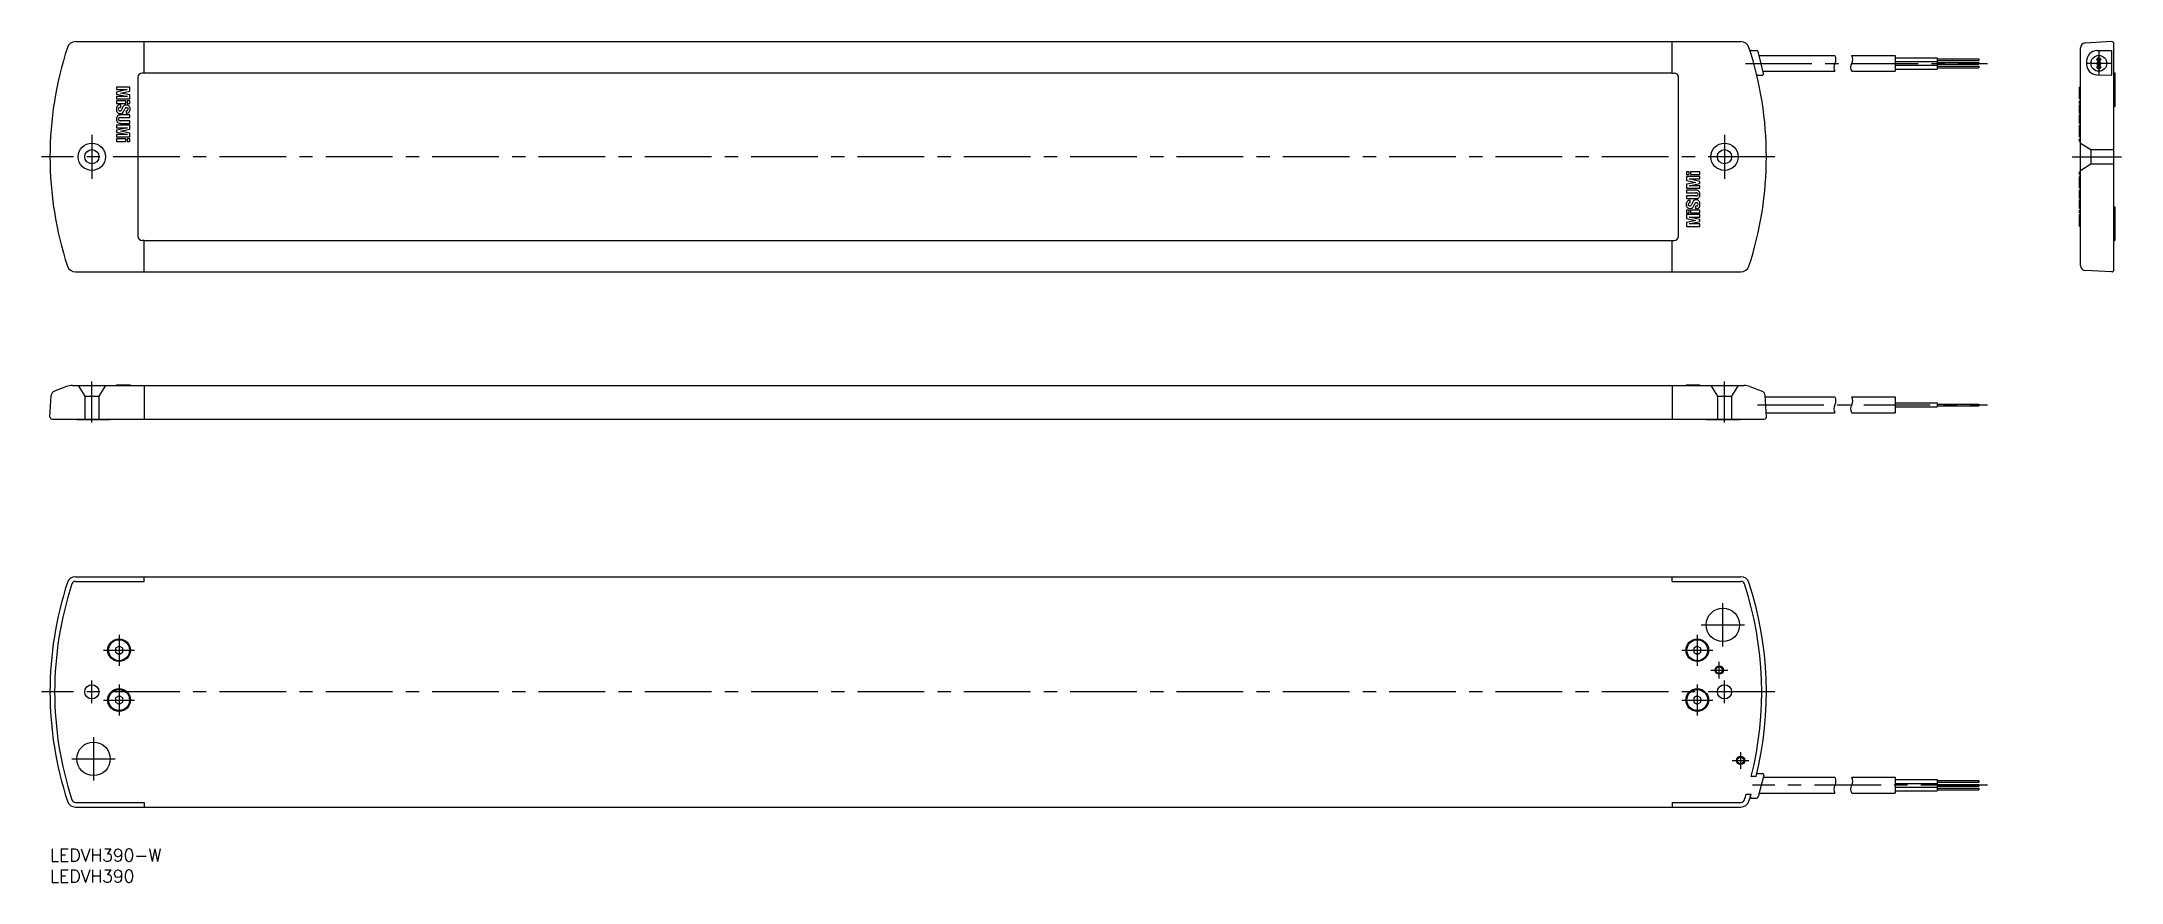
# Model space of a CAD drawing. Extents: x -2 to 495, y -8 to 193.
import ezdxf

# ---------------------------------------------------------------- set-up
doc = ezdxf.new("R2010")
doc.units = 0
doc.header["$LTSCALE"] = 0.5
doc.linetypes.add('CENTER', pattern=[50.8, 31.75, -6.35, 6.35, -6.35])
doc.linetypes.add('DASHED', pattern=[19.05, 12.7, -6.35])
for name, color, linetype in [('MSM_CENTER', 1, 'CENTER'), ('MSM_CONTINUOUS', 7, 'CONTINUOUS'), ('MSM_DASHED', 4, 'DASHED'), ('MSM_NARROW', 5, 'CONTINUOUS'), ('MSM_PART_NUMBER', 7, 'CONTINUOUS')]:
    doc.layers.add(name, color=color, linetype=linetype)
doc.styles.get("Standard").update_dxf_attribs({"font": 'txt.shx', "height": 3, "bigfont": 'bigfont.shx'})

# ---------------------------------------------------------------- blocks, each defined once
blk = doc.blocks.new('*U31')
at = {"layer": 'MSM_PART_NUMBER'}
blk.add_text('LEDVH390-W', height=3, dxfattribs=at).set_placement((0, -3))
blk = doc.blocks.new('*U32')
at = {"layer": 'MSM_PART_NUMBER'}
blk.add_text('LEDVH390', height=3, dxfattribs=at).set_placement((0, -8))

msp = doc.modelspace()

# ---------------------------------------------------------------- linework, layer by layer
at = {"layer": 'MSM_CENTER'}
for p, q in [((489.4, 190.5), (489.4, 184.7)), ((404.98, 187.6), (462.78, 187.6)), ((492.3, 187.6), (486.5, 187.6)), ((10, 170.55), (10, 160.05)), ((400, 170.55), (400, 160.05)), ((412, 165.3), (-2, 165.3)), ((483, 165.3), (494.8, 165.3)), ((10, 101.85), (10, 111.65)), ((400, 101.85), (400, 111.65)), ((407.85, 106.05), (462.78, 106.05)), ((399.6, 48.35), (399.6, 58.65)), ((16.5, 51.15), (16.5, 43.75)), ((393.5, 51.15), (393.5, 43.75)), ((394.45, 53.5), (404.75, 53.5)), ((12.8, 47.45), (20.2, 47.45)), ((389.8, 47.45), (397.2, 47.45)), ((10, 34.8), (10, 40.2)), ((396.75, 42.7), (400.75, 42.7)), ((398.75, 40.7), (398.75, 44.7)), ((400, 34.8), (400, 40.2)), ((412, 37.5), (-2, 37.5)), ((12.8, 35.55), (20.2, 35.55)), ((16.5, 39.25), (16.5, 31.85)), ((389.8, 35.55), (397.2, 35.55)), ((393.5, 39.25), (393.5, 31.85)), ((10.4, 26.65), (10.4, 16.35)), ((5.25, 21.5), (15.55, 21.5)), ((401.82, 21.12), (405.82, 21.12)), ((403.82, 23.12), (403.82, 19.12)), ((462.78, 15.2), (406.71, 15.2))]:
    msp.add_line(p, q, dxfattribs=at)
at = {"layer": 'MSM_CONTINUOUS'}
for p, q in [((6.07, 192.8), (403.93, 192.8)), ((22.5, 185.28), (22.5, 192.8)), ((387.5, 185.28), (387.5, 192.8)), ((406.46, 190.7), (407.65, 190.7)), ((409.34, 185.2), (408.02, 190.4)), ((408.25, 189.5), (426.37, 189.5)), ((430.37, 189.5), (440.78, 189.5)), ((440.78, 189.5), (440.78, 185.7)), ((440.78, 188.95), (450.78, 188.95)), ((450.78, 188.95), (450.78, 186.25)), ((485, 139.33), (485, 191.27)), ((492.5, 192.8), (486.14, 192.46)), ((488.96, 190.64), (492.51, 190.7)), ((492.51, 184.8), (492.51, 190.7)), ((493, 138.3), (493, 192.3)), ((21.02, 184.28), (21.02, 146.32)), ((22.5, 185.28), (22.02, 185.28)), ((22.5, 185.3), (387.5, 185.3)), ((387.5, 185.28), (387.98, 185.28)), ((388.98, 146.32), (388.98, 184.28)), ((407.93, 184.8), (409.03, 184.8)), ((409.21, 185.7), (426.37, 185.7)), ((430.37, 185.7), (440.78, 185.7)), ((440.78, 188.05), (450.78, 188.05)), ((440.78, 187.15), (450.78, 187.15)), ((440.78, 186.25), (450.78, 186.25)), ((450.78, 188.7), (460.78, 188.7)), ((450.78, 188.3), (460.78, 188.3)), ((450.78, 187.8), (460.78, 187.8)), ((450.78, 187.4), (460.78, 187.4)), ((450.78, 186.9), (460.78, 186.9)), ((450.78, 186.5), (460.78, 186.5)), ((460.78, 188.7), (460.78, 188.3)), ((460.78, 187.8), (460.78, 187.4)), ((460.78, 186.9), (460.78, 186.5)), ((486.5, 188.14), (486.5, 187.36)), ((488.96, 184.86), (492.51, 184.8)), ((493, 185.3), (493.2, 185.3)), ((493.2, 185.3), (493.2, 177.3)), ((15.92, 181.92), (15.92, 181.33)), ((19.08, 181.92), (15.92, 181.92)), ((15.92, 181.33), (18.44, 181.33)), ((18.44, 181.33), (15.92, 180.76)), ((15.92, 180.76), (15.92, 180.27)), ((15.92, 180.27), (18.48, 179.7)), ((15.92, 179.7), (15.92, 179.11)), ((18.48, 179.7), (15.92, 179.7)), ((15.92, 179.11), (19.08, 179.11)), ((16.85, 180.52), (19.08, 180.97)), ((19.08, 180.05), (16.85, 180.52)), ((19.08, 180.97), (19.08, 181.92)), ((19.08, 179.11), (19.08, 180.05)), ((484.79, 179.11), (484.79, 181.92)), ((485, 181.92), (484.79, 181.92)), ((485, 180.97), (484.79, 180.97)), ((485, 180.52), (484.79, 180.52)), ((485, 180.05), (484.79, 180.05)), ((485, 179.11), (484.79, 179.11)), ((15.92, 178.66), (15.92, 178.03)), ((18.12, 178.66), (15.92, 178.66)), ((15.92, 178.03), (18.12, 178.03)), ((16.91, 177.7), (16.78, 177.7)), ((16.81, 177.06), (16.91, 177.06)), ((16.87, 174.65), (19.08, 174.65)), ((19.08, 173.91), (16.87, 173.91)), ((19.08, 175.29), (16.88, 175.29)), ((16.91, 177.06), (16.91, 177.7)), ((17.66, 176.2), (17.88, 176.69)), ((18.12, 178.03), (18.12, 178.66)), ((18.2, 176.31), (18.2, 175.7)), ((18.2, 175.7), (18.29, 175.7)), ((18.41, 178.66), (18.41, 178.03)), ((19.08, 178.66), (18.41, 178.66)), ((18.41, 178.03), (19.08, 178.03)), ((19.08, 178.03), (19.08, 178.66)), ((19.08, 174.65), (19.08, 175.29)), ((19.08, 173.27), (19.08, 173.91)), ((484.79, 178.03), (484.79, 178.66)), ((484.79, 178.66), (485, 178.66)), ((484.79, 178.03), (485, 178.03)), ((484.79, 175.6), (484.79, 177.7)), ((485, 177.7), (484.79, 177.7)), ((485, 177.65), (484.79, 177.65)), ((485, 175.7), (484.79, 175.7)), ((484.79, 175.6), (485, 175.6)), ((484.79, 173.27), (484.79, 175.29)), ((485, 175.29), (484.79, 175.29)), ((485, 174.65), (484.79, 174.65)), ((485, 173.91), (484.79, 173.91)), ((493, 177.3), (493.2, 177.3)), ((15.92, 172.82), (15.92, 172.24)), ((19.08, 172.82), (15.92, 172.82)), ((15.92, 172.24), (18.48, 172.24)), ((18.48, 172.24), (15.92, 171.67)), ((15.92, 171.67), (15.92, 171.17)), ((15.92, 171.17), (18.48, 170.6)), ((15.92, 170.6), (15.92, 170.02)), ((18.48, 170.6), (15.92, 170.6)), ((15.92, 170.02), (19.08, 170.02)), ((15.92, 169.57), (15.92, 168.93)), ((18.12, 169.57), (15.92, 169.57)), ((15.92, 168.93), (18.12, 168.93)), ((16.85, 171.42), (19.08, 171.88)), ((19.08, 170.96), (16.85, 171.42)), ((16.88, 173.27), (19.08, 173.27)), ((18.12, 168.93), (18.12, 169.57)), ((18.41, 169.57), (18.41, 168.93)), ((19.08, 169.57), (18.41, 169.57)), ((18.41, 168.93), (19.08, 168.93)), ((19.08, 171.88), (19.08, 172.82)), ((19.08, 170.02), (19.08, 170.96)), ((19.08, 168.93), (19.08, 169.57)), ((485, 173.27), (484.79, 173.27)), ((484.79, 170.02), (484.79, 172.82)), ((485, 172.82), (484.79, 172.82)), ((485, 171.88), (484.79, 171.88)), ((485, 171.42), (484.79, 171.42)), ((485, 170.96), (484.79, 170.96)), ((485, 170.02), (484.79, 170.02)), ((484.79, 168.93), (484.79, 169.57)), ((484.79, 169.57), (485, 169.57)), ((484.79, 168.93), (485, 168.93)), ((391.59, 161.66), (390.92, 161.66)), ((390.92, 161.66), (390.92, 161.02)), ((390.92, 161.02), (391.59, 161.02)), ((394.08, 160.58), (390.92, 160.58)), ((390.92, 160.58), (390.92, 159.63)), ((390.92, 159.63), (393.15, 159.18)), ((393.15, 159.18), (390.92, 158.72)), ((391.52, 159.99), (394.08, 159.99)), ((394.08, 159.42), (391.52, 159.99)), ((391.59, 161.02), (391.59, 161.66)), ((394.08, 161.66), (391.88, 161.66)), ((391.88, 161.66), (391.88, 161.02)), ((391.88, 161.02), (394.08, 161.02)), ((394.08, 161.02), (394.08, 161.66)), ((394.08, 159.99), (394.08, 160.58)), ((394.08, 158.93), (394.08, 159.42)), ((484.79, 161.02), (484.79, 161.66)), ((484.79, 161.66), (485, 161.66)), ((484.79, 161.02), (485, 161.02)), ((484.79, 157.77), (484.79, 160.58)), ((485, 160.58), (484.79, 160.58)), ((485, 159.99), (484.79, 159.99)), ((485, 159.42), (484.79, 159.42)), ((390.92, 158.72), (390.92, 157.77)), ((390.92, 157.77), (394.08, 157.77)), ((393.12, 157.32), (390.92, 157.32)), ((390.92, 157.32), (390.92, 156.69)), ((390.92, 156.69), (393.13, 156.69)), ((393.13, 155.94), (390.92, 155.94)), ((390.92, 155.94), (390.92, 155.31)), ((390.92, 155.31), (393.12, 155.31)), ((391.52, 158.36), (394.08, 158.93)), ((394.08, 158.36), (391.52, 158.36)), ((391.8, 154.9), (391.71, 154.9)), ((391.8, 154.28), (391.8, 154.9)), ((392.34, 154.4), (392.12, 153.9)), ((394.08, 157.77), (394.08, 158.36)), ((485, 158.93), (484.79, 158.93)), ((485, 158.36), (484.79, 158.36)), ((485, 157.77), (484.79, 157.77)), ((485, 157.32), (484.79, 157.32)), ((484.79, 155.31), (484.79, 157.32)), ((485, 155.31), (484.79, 155.31)), ((485, 155), (484.79, 155)), ((484.79, 152.9), (484.79, 155)), ((391.59, 152.57), (390.92, 152.57)), ((390.92, 152.57), (390.92, 151.93)), ((390.92, 151.93), (391.59, 151.93)), ((394.08, 151.48), (390.92, 151.48)), ((390.92, 151.48), (390.92, 150.54)), ((390.92, 150.54), (393.15, 150.08)), ((393.15, 150.08), (390.92, 149.62)), ((390.92, 149.62), (390.92, 148.68)), ((391.52, 150.9), (394.08, 150.9)), ((394.08, 150.33), (391.52, 150.9)), ((391.56, 149.26), (394.08, 149.83)), ((394.08, 149.26), (391.56, 149.26)), ((391.59, 151.93), (391.59, 152.57)), ((394.08, 152.57), (391.88, 152.57)), ((391.88, 152.57), (391.88, 151.93)), ((391.88, 151.93), (394.08, 151.93)), ((393.19, 153.53), (393.09, 153.53)), ((393.09, 153.53), (393.09, 152.9)), ((393.09, 152.9), (393.22, 152.9)), ((394.08, 151.93), (394.08, 152.57)), ((394.08, 150.9), (394.08, 151.48)), ((394.08, 149.83), (394.08, 150.33)), ((394.08, 148.68), (394.08, 149.26)), ((485, 152.9), (484.79, 152.9)), ((484.79, 152.57), (485, 152.57)), ((484.79, 151.93), (484.79, 152.57)), ((484.79, 151.93), (485, 151.93)), ((485, 151.48), (484.79, 151.48)), ((484.79, 148.68), (484.79, 151.48)), ((485, 150.9), (484.79, 150.9)), ((485, 150.33), (484.79, 150.33)), ((485, 149.83), (484.79, 149.83)), ((485, 149.26), (484.79, 149.26)), ((493, 153.3), (493.2, 153.3)), ((493.2, 153.3), (493.2, 145.3)), ((22.5, 145.32), (22.02, 145.32)), ((22.5, 137.8), (22.5, 145.32)), ((22.5, 145.3), (387.5, 145.3)), ((387.5, 145.32), (387.98, 145.32)), ((387.5, 137.8), (387.5, 145.32)), ((390.92, 148.68), (394.08, 148.68)), ((485, 148.68), (484.79, 148.68)), ((493, 145.3), (493.2, 145.3)), ((6.07, 137.8), (403.93, 137.8)), ((492.5, 137.8), (486.14, 138.13)), ((3.96, 110.4), (1.05, 109.32)), ((5.35, 110.65), (404.65, 110.65)), ((15.87, 110.85), (15.87, 110.65)), ((15.87, 110.85), (19.08, 110.85)), ((15.92, 110.85), (15.92, 110.65)), ((18.12, 110.85), (18.12, 110.65)), ((18.41, 110.85), (18.41, 110.65)), ((19.08, 110.85), (19.08, 110.65)), ((19.08, 110.85), (19.14, 110.85)), ((19.14, 110.85), (19.14, 110.65)), ((22.5, 110.65), (22.5, 102.65)), ((387.5, 110.65), (387.5, 102.65)), ((390.86, 110.85), (394.08, 110.85)), ((390.86, 110.85), (390.86, 110.65)), ((390.92, 110.65), (390.92, 110.85)), ((394.08, 110.85), (394.13, 110.85)), ((394.08, 110.65), (394.08, 110.85)), ((394.13, 110.65), (394.13, 110.85)), ((406.04, 110.4), (408.95, 109.32)), ((0, 103.15), (0.27, 108.26)), ((410, 103.15), (409.73, 108.26)), ((409.75, 107.95), (426.37, 107.95)), ((430.37, 107.95), (440.78, 107.95)), ((440.78, 107.95), (440.78, 104.15)), ((440.78, 106.5), (450.78, 106.5)), ((440.78, 105.6), (450.78, 105.6)), ((450.78, 106.5), (450.78, 105.6)), ((450.78, 106.25), (460.78, 106.25)), ((450.78, 105.85), (460.78, 105.85)), ((460.78, 106.25), (460.78, 105.85)), ((0.5, 102.65), (409.5, 102.65)), ((6.4, 102.65), (6.4, 102.45)), ((14.4, 102.45), (6.4, 102.45)), ((14.4, 102.65), (14.4, 102.45)), ((395.6, 102.65), (395.6, 102.45)), ((403.6, 102.45), (395.6, 102.45)), ((403.6, 102.65), (403.6, 102.45)), ((409.95, 104.15), (426.37, 104.15)), ((430.37, 104.15), (440.78, 104.15)), ((6.07, 65), (403.93, 65)), ((22.5, 63.88), (22.5, 65)), ((387.5, 63.88), (387.5, 65)), ((6.07, 63.88), (22.5, 63.88)), ((387.5, 63.88), (403.93, 63.88)), ((16.5, 48.45), (15.63, 47.95)), ((15.63, 47.95), (15.63, 46.95)), ((15.63, 46.95), (16.5, 46.45)), ((17.37, 47.95), (16.5, 48.45)), ((16.5, 46.45), (17.37, 46.95)), ((17.37, 46.95), (17.37, 47.95)), ((393.5, 48.45), (392.63, 47.95)), ((392.63, 47.95), (392.63, 46.95)), ((392.63, 46.95), (393.5, 46.45)), ((394.37, 47.95), (393.5, 48.45)), ((393.5, 46.45), (394.37, 46.95)), ((394.37, 46.95), (394.37, 47.95)), ((16.5, 36.55), (15.63, 36.05)), ((15.63, 36.05), (15.63, 35.05)), ((15.63, 35.05), (16.5, 34.55)), ((17.37, 36.05), (16.5, 36.55)), ((16.5, 34.55), (17.37, 35.05)), ((17.37, 35.05), (17.37, 36.05)), ((393.5, 36.55), (392.63, 36.05)), ((392.63, 36.05), (392.63, 35.05)), ((392.63, 35.05), (393.5, 34.55)), ((394.37, 36.05), (393.5, 36.55)), ((393.5, 34.55), (394.37, 35.05)), ((394.37, 35.05), (394.37, 36.05)), ((407.53, 17.3), (406.38, 17.3)), ((407.94, 18), (409.04, 18)), ((409.35, 17.6), (408.03, 12.4)), ((409.22, 17.1), (426.37, 17.1)), ((430.37, 17.1), (440.78, 17.1)), ((440.78, 17.1), (440.78, 13.3)), ((440.78, 16.55), (450.78, 16.55)), ((440.78, 15.65), (450.78, 15.65)), ((450.78, 16.55), (450.78, 13.85)), ((450.78, 16.3), (460.78, 16.3)), ((450.78, 15.9), (460.78, 15.9)), ((450.78, 15.4), (460.78, 15.4)), ((450.78, 15), (460.78, 15)), ((460.78, 16.3), (460.78, 15.9)), ((460.78, 15.4), (460.78, 15)), ((6.07, 11.12), (22.5, 11.12)), ((6.07, 10), (403.93, 10)), ((22.5, 11.12), (22.5, 10)), ((387.5, 11.12), (403.93, 11.12)), ((387.5, 11.12), (387.5, 10)), ((405.2, 13.1), (406.37, 13.1)), ((406.47, 12.1), (407.66, 12.1)), ((408.26, 13.3), (426.37, 13.3)), ((430.37, 13.3), (440.78, 13.3)), ((440.78, 14.75), (450.78, 14.75)), ((440.78, 13.85), (450.78, 13.85)), ((450.78, 14.5), (460.78, 14.5)), ((450.78, 14.1), (460.78, 14.1)), ((460.78, 14.5), (460.78, 14.1))]:
    msp.add_line(p, q, dxfattribs=at)
for centre, radius in [((489.4, 187.6), 1.9), ((489.4, 188.5), 0.45), ((489.4, 187.6), 0.45), ((489.4, 186.7), 0.45), ((489.4, 188.5), 0.2), ((489.4, 187.6), 0.2), ((489.4, 186.7), 0.2), ((10, 165.3), 3.25), ((10, 165.3), 1.7), ((400, 165.3), 3.25), ((400, 165.3), 1.7), ((399.6, 53.5), 4), ((16.5, 47.45), 2.7), ((16.5, 47.45), 2.5), ((393.5, 47.45), 2.7), ((393.5, 47.45), 2.5), ((398.75, 42.7), 0.783), ((10, 37.5), 1.7), ((16.5, 35.55), 2.7), ((16.5, 35.55), 2.5), ((393.5, 35.55), 2.7), ((393.5, 35.55), 2.5), ((400, 37.5), 1.7), ((10.4, 21.5), 4), ((403.82, 21.12), 0.783)]:
    msp.add_circle(centre, radius, dxfattribs=at)
for centre, radius, start, end in [((83.89, 165.3), 83.89, 161.8575, 198.1425), ((6.07, 190.8), 2, 90, 161.8575), ((403.93, 190.8), 2, 18.1425, 90), ((326.11, 165.3), 83.89, 341.8575, 18.1425), ((406.46, 190.4), 0.3, 90, 183.7097), ((407.63, 190.3), 0.402, 14.3851, 86.6682), ((486.2, 191.27), 1.2, 93, 180), ((489, 188.14), 2.5, 91, 180.0055), ((492.5, 192.3), 0.5, 360, 90), ((22.02, 184.28), 1, 90, 180), ((387.98, 184.28), 1, 0, 90), ((407.93, 185.1), 0.3, 207.3649, 270), ((409.03, 185.12), 0.32, 270, 14.2833), ((489, 187.36), 2.5, 180, 269), ((17.63, 176.7), 1.76, 164.7845, 188.0568), ((17.6, 174.29), 1.73, 164.267, 196.1003), ((17.14, 176.58), 1.26, 186.1584, 205.3542), ((16.59, 176.99), 0.677, 118.6081, 165.6479), ((16.58, 174.56), 0.672, 129.969, 162.9178), ((16.67, 176.35), 0.737, 204.7268, 233.9566), ((16.69, 174.4), 0.869, 103.4652, 129.0776), ((16.71, 176.41), 0.807, 234.3702, 262.0745), ((16.73, 176.7), 0.999, 87.2313, 117.9474), ((16.82, 176.66), 0.494, 157.8464, 196.121), ((16.83, 174.28), 0.508, 168.3402, 191.6598), ((16.68, 176.61), 0.346, 194.1297, 246.569), ((16.62, 174.32), 0.291, 142.6709, 167.8147), ((16.62, 174.24), 0.286, 192.2376, 217.6633), ((16.64, 176.74), 0.301, 113.3356, 158.9947), ((16.65, 174.29), 0.33, 120.4908, 142.2896), ((16.64, 174.26), 0.319, 217.9861, 240.3295), ((16.71, 174.19), 0.451, 101.9551, 119.6605), ((16.71, 174.39), 0.468, 240.8394, 257.8716), ((16.85, 173.71), 1.58, 88.9748, 102.9765), ((16.77, 176.4), 0.664, 86.2243, 111.6876), ((16.7, 176.7), 0.436, 248.7542, 272.0143), ((16.82, 177.01), 1.41, 260.8081, 281.1667), ((16.81, 173.74), 0.914, 94.2403, 102.5167), ((16.81, 174.81), 0.902, 257.3417, 265.7277), ((16.73, 176.73), 0.469, 268.1126, 301.0297), ((16.87, 173.04), 1.62, 89.7265, 94.3848), ((16.87, 175.51), 1.61, 265.6001, 270.286), ((16.71, 176.7), 0.46, 305.4622, 328.4166), ((16.94, 176.27), 0.668, 283.1894, 303.7779), ((15.67, 177.28), 1.65, 330.1077, 340.9326), ((24.23, 174.33), 7.41, 158.6447, 160.9545), ((16.66, 176.56), 1.07, 307.5872, 339.9202), ((18.9, 176.38), 1.7, 151.3103, 157.6415), ((18.28, 176.74), 0.981, 133.1412, 152.2301), ((18.05, 176.99), 0.637, 106.5697, 134.0071), ((18.19, 176.55), 1.1, 89.0279, 107.0965), ((18.4, 176.52), 0.555, 128.4207, 162.1965), ((18.29, 176.56), 0.458, 88.0726, 120.2325), ((18.31, 176.66), 0.367, 253.8407, 358.7119), ((18.24, 176.48), 1.17, 70.7666, 91.163), ((18.34, 176.49), 0.788, 266.2491, 319.6643), ((18.33, 176.62), 0.394, 54.3784, 93.6178), ((18.32, 176.68), 0.355, 355.3787, 47.2909), ((18.36, 176.88), 0.754, 42.6018, 69.4206), ((18.27, 176.83), 0.857, 17.1921, 41.06), ((17.9, 176.65), 1.24, 327.2168, 0.9243), ((17.78, 176.69), 1.36, 359.057, 16.8429), ((16.62, 174.04), 0.719, 198.2996, 229.1277), ((16.72, 174.17), 0.883, 229.9984, 255.1811), ((16.85, 174.73), 1.46, 255.7117, 270.8985), ((392.1, 153.95), 1.24, 147.2168, 180.9243), ((391.66, 154.11), 0.788, 86.2491, 139.6643), ((391.69, 153.93), 0.367, 73.8407, 178.7119), ((393.34, 154.03), 1.07, 127.5872, 159.9202), ((393.06, 154.32), 0.668, 103.1894, 123.7779), ((394.33, 153.31), 1.65, 150.1077, 160.9326), ((393.29, 153.89), 0.46, 125.4622, 148.4166), ((393.18, 153.59), 1.41, 80.8081, 101.1667), ((393.27, 153.86), 0.469, 88.1126, 121.0297), ((393.15, 155.98), 1.35, 69.6306, 91.2071), ((393.15, 156.89), 1.58, 268.9748, 282.9765), ((393.13, 155.08), 1.61, 85.6001, 90.286), ((393.13, 157.56), 1.62, 269.7265, 274.3848), ((393.19, 155.78), 0.902, 77.3417, 85.7277), ((393.19, 156.86), 0.914, 274.2403, 282.5167), ((393.3, 153.9), 0.436, 68.7542, 92.0143), ((393.29, 156.2), 0.468, 60.8394, 77.8716), ((393.29, 156.41), 0.451, 281.9551, 299.6605), ((393.29, 154.18), 0.807, 54.3702, 82.0745), ((393.32, 153.99), 0.346, 14.1297, 66.569), ((393.31, 156.19), 0.869, 283.4652, 309.0776), ((393.36, 156.34), 0.319, 37.9861, 60.3295), ((393.35, 156.3), 0.33, 300.4908, 322.2896), ((393.38, 156.36), 0.286, 12.2376, 37.6633), ((393.38, 156.27), 0.291, 322.6709, 347.8147), ((393.34, 156.52), 0.774, 39.712, 68.5094), ((393.18, 153.93), 0.494, 337.8464, 16.121), ((393.17, 156.32), 0.508, 348.3402, 11.6598), ((393.33, 154.24), 0.737, 24.7268, 53.9566), ((393.42, 156.03), 0.672, 309.969, 342.9178), ((393.25, 156.49), 0.866, 13.6784, 37.5508), ((392.86, 154.01), 1.26, 6.1584, 25.3542), ((392.87, 156.23), 1.26, 341.7612, 359.3029), ((392.37, 153.9), 1.76, 344.7845, 8.0568), ((392.14, 156.3), 1.99, 357.6291, 11.4778), ((392.22, 153.91), 1.36, 179.057, 196.8429), ((391.73, 153.76), 0.857, 197.1921, 221.06), ((391.64, 153.71), 0.754, 222.6018, 249.4206), ((391.68, 153.91), 0.355, 175.3787, 227.2909), ((391.76, 154.11), 1.17, 250.7666, 271.163), ((391.67, 153.97), 0.394, 234.3784, 273.6178), ((391.71, 154.03), 0.458, 268.0726, 300.2325), ((391.81, 154.04), 1.1, 269.0279, 287.0965), ((391.6, 154.07), 0.555, 308.4207, 342.1965), ((391.95, 153.6), 0.637, 286.5697, 314.0071), ((391.72, 153.86), 0.981, 313.1412, 332.2301), ((391.1, 154.21), 1.7, 331.3103, 337.6415), ((385.77, 156.27), 7.41, 338.6447, 340.9545), ((393.23, 154.2), 0.664, 266.2243, 291.6876), ((393.27, 153.89), 0.999, 267.2313, 297.9474), ((393.36, 153.86), 0.301, 293.3356, 338.9947), ((393.41, 153.61), 0.677, 298.6081, 345.6479), ((22.02, 146.32), 1, 180, 270), ((387.98, 146.32), 1, 270, 0), ((6.07, 139.8), 2, 198.1425, 270), ((403.93, 139.8), 2, 270, 341.8575), ((486.2, 139.33), 1.2, 180, 267), ((492.5, 138.3), 0.5, 270, 360), ((1.47, 108.19), 1.2, 110.2942, 177), ((5.35, 106.65), 4, 90, 110.2942), ((404.65, 106.65), 4, 69.7058, 90), ((408.53, 108.19), 1.2, 3, 69.7058), ((0.5, 103.15), 0.5, 180, 270), ((409.5, 103.15), 0.5, 270, 0), ((6.07, 63), 2, 90, 161.8575), ((403.93, 63), 2, 18.1425, 90), ((83.89, 37.5), 83.89, 161.8575, 198.1425), ((83.89, 37.5), 82.77, 161.8575, 198.1425), ((6.07, 63), 0.88, 90, 161.8575), ((403.93, 63), 0.88, 18.1425, 90), ((326.11, 37.5), 82.77, 345.8749, 18.1425), ((326.11, 37.5), 83.89, 346.0673, 18.1425), ((407.94, 17.7), 0.3, 90, 166.3981), ((409.04, 17.68), 0.32, 345.7167, 90), ((6.07, 12), 2, 198.1425, 270), ((6.07, 12), 0.88, 198.1425, 270), ((403.93, 12), 0.88, 270, 341.8575), ((403.93, 12), 2, 270, 341.8575), ((326.11, 37.5), 82.77, 341.8575, 342.8556), ((326.11, 37.5), 83.89, 341.8575, 343.0914), ((406.47, 12.4), 0.3, 162.655, 270), ((407.64, 12.5), 0.402, 273.3318, 345.6149)]:
    msp.add_arc(centre, radius, start, end, dxfattribs=at)
at = {"layer": 'MSM_DASHED'}
for p, q in [((485, 168.55), (487.5, 167)), ((487.5, 167), (487.5, 163.6)), ((487.5, 167), (493, 167)), ((485, 162.05), (487.5, 163.6)), ((487.5, 163.6), (493, 163.6)), ((6.75, 110.65), (8.3, 108.15)), ((13.25, 110.65), (11.7, 108.15)), ((396.75, 110.65), (398.3, 108.15)), ((403.25, 110.65), (401.7, 108.15)), ((8.3, 108.15), (8.3, 102.65)), ((8.3, 108.15), (11.7, 108.15)), ((11.7, 108.15), (11.7, 102.65)), ((398.3, 108.15), (398.3, 102.65)), ((398.3, 108.15), (401.7, 108.15)), ((401.7, 108.15), (401.7, 102.65))]:
    msp.add_line(p, q, dxfattribs=at)
at = {"layer": 'MSM_NARROW'}
for centre in [(398.75, 42.7), (403.82, 21.12)]:
    msp.add_circle(centre, 1, dxfattribs=at)
for centre, start, end in [((424.69, 188.55), 330.5129, 29.4871), ((428.69, 188.55), 330.5129, 29.4871), ((428.05, 186.65), 150.5129, 209.4871), ((432.05, 186.65), 150.5129, 209.4871), ((428.05, 105.1), 150.5129, 209.4871), ((424.69, 107), 330.5129, 29.4871), ((432.05, 105.1), 150.5129, 209.4871), ((428.69, 107), 330.5129, 29.4871), ((428.05, 14.25), 150.5129, 209.4871), ((424.69, 16.15), 330.5129, 29.4871), ((432.05, 14.25), 150.5129, 209.4871), ((428.69, 16.15), 330.5129, 29.4871)]:
    msp.add_arc(centre, 1.93, start, end, dxfattribs=at)

# ---------------------------------------------------------------- block references
at = {"layer": 'MSM_CONTINUOUS'}
for name in ['*U31', '*U32']:
    msp.add_blockref(name, (0, 0), dxfattribs=at)

doc.saveas('drawing.dxf')
